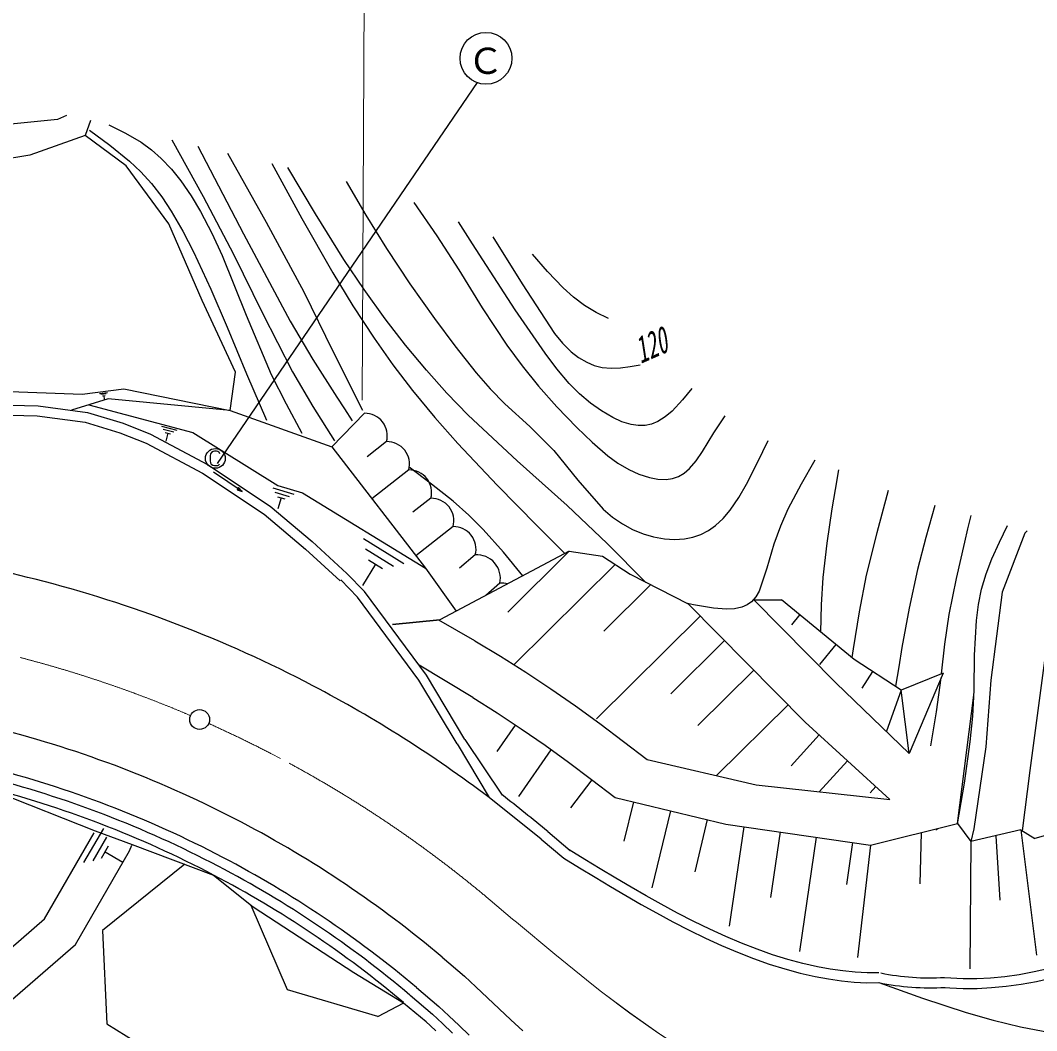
# Model space of a CAD drawing. Units: millimetres, scale not verified. Extents: x 40000 to 680000, y 20000 to 380000.
# Drawn here: x 167866 to 218984, y 290074 to 340898 of the extents above; entities that cross this region are included whole.
import ezdxf
from ezdxf.enums import TextEntityAlignment as Align

# ---------------------------------------------------------------- set-up
doc = ezdxf.new("R2010")
doc.units = ezdxf.units.MM
doc.header["$LTSCALE"] = 1000
doc.linetypes.add('CHAIN', pattern=[18.5, 12, -1.5, 3.5, -1.5])
for name, color, linetype, lineweight in [('M-BGD', 7, 'Continuous', 25), ('M-BMK', 2, 'CHAIN', 13), ('M-STR-HTXT', 7, 'Continuous', 13), ('M-STR-STRC', 7, 'Continuous', 25)]:
    doc.layers.add(name, color=color, linetype=linetype, lineweight=lineweight)
doc.layers.add('M-BMK-SRVR', color=3, linetype='Continuous')
doc.styles.add('ＭＳ ゴシック', font='')
doc.styles.get('ＭＳ ゴシック').set_extended_font_data('MS Gothic')

# ---------------------------------------------------------------- blocks, each defined once
blk = doc.blocks.new('BUHIN107')
at = {"color": 7, "linetype": 'Continuous', "lineweight": 25}
blk.add_lwpolyline([(306, -106), (341, -69), (359, -23), (365, 32), (356, 90), (317, 180), (272, 245), (190, 296), (107, 311), (7, 290), (-217, 191), (-306, 131), (-348, 71), (-367, -16), (-349, -106), (-311, -193), (-275, -257), (-239, -282), (-196, -301), (-158, -301)], dxfattribs=at)
blk.add_circle((0, 0), 498, dxfattribs=at)
blk = doc.blocks.new('BUHIN1')
at = {"color": 3, "linetype": 'Continuous', "lineweight": 25}
blk.add_circle((0, 0), 498, dxfattribs=at)

msp = doc.modelspace()

# ---------------------------------------------------------------- linework, layer by layer
at = {"layer": 'M-BGD'}
for p, q in [((169737, 335906), (164249, 335358)), ((170185, 336108), (169737, 335906)), ((171403, 335859), (171121, 335106)), ((171121, 335106), (168338, 334110)), ((173196, 333580), (171121, 335106)), ((168338, 334110), (165368, 333621)), ((175327, 330664), (173196, 333580)), ((177011, 326805), (175327, 330664)), ((178696, 323197), (177011, 326805)), ((178423, 321263), (178696, 323197)), ((166881, 322245), (170983, 322100)), ((170983, 322100), (173077, 322369)), ((171848, 322127), (172243, 322178)), ((172190, 322103), (171917, 322068)), ((173077, 322369), (178423, 321263)), ((166097, 321580), (168757, 321498)), ((172276, 321854), (170435, 321280)), ((171310, 321553), (176549, 320168)), ((171993, 322015), (172132, 322032)), ((172062, 322024), (172089, 321817)), ((178423, 321263), (172276, 321854)), ((166109, 321079), (168717, 320999)), ((168757, 321498), (171237, 321177)), ((171237, 321177), (173033, 320627)), ((178423, 321263), (183532, 319444)), ((185171, 321129), (183532, 319444)), ((168717, 320999), (171132, 320686)), ((171132, 320686), (172867, 320155)), ((173033, 320627), (174410, 320075)), ((172867, 320155), (174199, 319621)), ((174410, 320075), (177278, 318553)), ((174965, 320479), (175735, 320276)), ((175581, 320178), (175049, 320318)), ((175148, 320162), (175419, 320090)), ((175284, 320126), (175177, 319724)), ((176549, 320168), (180811, 317505)), ((174199, 319621), (177022, 318123)), ((186286, 319705), (185316, 318945)), ((183537, 319444), (188243, 313336)), ((177278, 318553), (180426, 316453)), ((177022, 318123), (180126, 316053)), ((179018, 317198), (177575, 318177)), ((187401, 318280), (185548, 316830)), ((180811, 317505), (182063, 317124)), ((180572, 317378), (181619, 317059)), ((181402, 316932), (180679, 317153)), ((180807, 316932), (181176, 316820)), ((182063, 317124), (188243, 313336)), ((180426, 316453), (182546, 314673)), ((180992, 316876), (180825, 316329)), ((188516, 316855), (187615, 316150)), ((180126, 316053), (182217, 314297)), ((189631, 315431), (187758, 313965)), ((218395, 315104), (217245, 312139)), ((218503, 315210), (218395, 315104)), ((182546, 314673), (184296, 313071)), ((185120, 314825), (187155, 313576)), ((182217, 314297), (183953, 312708)), ((186628, 313428), (185222, 314291)), ((195473, 314196), (188963, 310734)), ((190746, 314006), (189951, 313348)), ((195473, 314196), (192380, 311134)), ((195473, 314196), (197155, 313945)), ((197155, 313945), (198534, 313030)), ((185730, 313536), (185077, 312472)), ((185372, 313755), (186088, 313316)), ((192709, 308492), (197791, 313523)), ((184296, 313071), (185172, 312174)), ((188243, 313333), (189784, 311171)), ((198534, 313030), (201455, 311544)), ((184828, 311882), (183986, 312745)), ((191987, 312587), (191272, 311962)), ((197208, 310173), (199564, 312506)), ((187914, 307704), (184828, 311882)), ((188289, 307954), (185172, 312174)), ((217245, 312139), (216681, 307714)), ((207342, 305597), (201455, 311544)), ((204755, 311752), (206127, 311753)), ((204755, 311752), (208878, 307569)), ((209800, 308752), (206152, 311753)), ((202065, 310927), (196844, 305758)), ((207064, 311003), (206646, 310494)), ((188963, 310734), (186593, 310503)), ((186593, 310503), (188963, 310734)), ((190734, 309683), (188907, 310729)), ((218654, 303162), (219660, 310709)), ((190734, 309683), (192022, 308908)), ((203287, 309693), (200590, 307023)), ((208888, 309502), (208053, 308487)), ((192022, 308908), (193293, 308106)), ((190625, 306835), (187918, 308457)), ((212168, 307211), (209800, 308752)), ((190216, 304726), (188289, 307954)), ((193293, 308106), (194549, 307276)), ((204759, 308206), (201945, 305420)), ((210735, 308143), (210186, 307300)), ((214275, 308058), (212168, 307211)), ((214275, 308058), (212571, 304013)), ((189830, 304495), (187914, 307704)), ((194549, 307276), (195787, 306418)), ((208878, 307569), (212571, 304013)), ((216681, 307714), (216421, 304360)), ((190625, 306835), (191852, 306063)), ((212168, 307211), (211439, 305133)), ((212571, 304013), (212168, 307211)), ((214998, 300491), (215831, 306951)), ((195787, 306418), (197008, 305533)), ((206480, 306467), (202885, 302907)), ((191852, 306063), (193064, 305264)), ((192749, 305444), (191834, 304119)), ((193064, 305264), (194260, 304439)), ((197008, 305533), (198210, 304622)), ((211600, 301710), (207342, 305597)), ((190216, 304726), (192099, 301929)), ((208051, 304949), (206630, 303392)), ((189830, 304495), (191445, 301799)), ((194542, 304206), (192919, 301856)), ((194260, 304439), (195438, 303587)), ((198210, 304622), (199388, 303722)), ((216421, 304360), (215829, 300235)), ((199388, 303722), (204883, 302441)), ((209471, 303653), (208050, 302096)), ((195438, 303587), (196600, 302710)), ((218263, 300126), (218654, 303162)), ((196608, 302698), (195532, 301283)), ((196600, 302710), (197777, 301810)), ((165960, 302363), (171632, 300121)), ((204883, 302441), (211600, 301710)), ((210890, 302357), (210606, 302046)), ((194068, 299704), (191445, 301799)), ((197777, 301810), (203347, 300469)), ((198706, 301587), (198228, 299601)), ((200562, 301140), (199629, 297265)), ((202418, 300693), (201786, 298067)), ((171068, 298527), (172064, 300250)), ((171632, 300121), (173485, 299438)), ((194390, 300087), (195523, 299133)), ((203347, 300469), (210629, 299406)), ((204257, 300336), (203526, 295330)), ((206078, 300071), (205596, 296772)), ((210629, 299406), (214998, 300491)), ((213918, 300184), (214008, 300245)), ((214998, 300491), (215671, 299583)), ((215829, 300235), (215671, 299583)), ((218188, 300171), (215671, 299583)), ((218188, 300171), (218975, 293865)), ((218188, 300171), (218890, 299747)), ((220945, 300329), (218890, 299747)), ((169074, 295697), (171574, 300021)), ((172199, 299814), (171511, 298624)), ((194068, 299704), (195200, 298751)), ((207898, 299805), (207059, 294058)), ((213176, 300038), (213112, 297456)), ((215671, 299583), (215625, 293190)), ((216930, 299877), (217134, 296631)), ((170638, 294406), (173363, 299120)), ((171954, 298760), (172304, 299366)), ((172129, 299063), (173029, 298543)), ((173363, 299120), (173480, 299406)), ((173485, 299438), (177589, 297903)), ((196252, 298692), (195462, 299177)), ((209719, 299539), (209411, 297433)), ((210629, 299406), (209970, 293760)), ((195200, 298751), (195990, 298266)), ((197034, 298216), (196252, 298692)), ((176147, 298443), (171998, 295117)), ((195990, 298266), (196775, 297789)), ((197811, 297750), (197034, 298216)), ((177589, 297903), (179569, 296310)), ((196775, 297789), (197553, 297322)), ((198581, 297296), (197811, 297750)), ((197553, 297322), (198327, 296866)), ((199346, 296856), (198581, 297296)), ((198327, 296866), (199096, 296423)), ((200105, 296432), (199346, 296856)), ((181301, 292136), (179469, 296375)), ((179569, 296310), (184637, 293008)), ((199096, 296423), (199861, 295996)), ((199861, 295996), (200687, 295551)), ((200924, 295991), (200105, 296432)), ((201737, 295573), (200924, 295991)), ((162594, 290079), (169074, 295697)), ((200687, 295551), (201508, 295128)), ((202543, 295180), (201737, 295573)), ((171998, 295117), (172219, 290413)), ((201508, 295128), (202324, 294731)), ((203343, 294814), (202543, 295180)), ((202324, 294731), (203135, 294359)), ((204136, 294477), (203343, 294814)), ((204921, 294171), (204136, 294477)), ((163904, 288568), (170638, 294406)), ((203135, 294359), (203941, 294017)), ((203941, 294017), (204739, 293705)), ((205697, 293897), (204921, 294171)), ((189075, 293777), (190208, 292823)), ((204739, 293705), (205530, 293426)), ((205530, 293426), (206313, 293180)), ((206462, 293658), (205697, 293897)), ((207216, 293453), (206462, 293658)), ((207956, 293285), (207216, 293453)), ((184637, 293008), (187143, 291482)), ((206313, 293180), (207085, 292970)), ((207085, 292970), (207845, 292797)), ((208604, 293165), (207956, 293285)), ((209239, 293076), (208604, 293165)), ((209858, 293017), (209239, 293076)), ((210460, 292988), (209858, 293017)), ((211042, 292990), (210460, 292988)), ((217378, 292805), (218111, 292908)), ((218111, 292908), (218860, 293044)), ((218860, 293044), (219624, 293211)), ((190208, 292823), (190782, 292275)), ((207845, 292797), (208513, 292674)), ((208513, 292674), (209169, 292581)), ((209169, 292581), (209810, 292520)), ((209810, 292520), (210436, 292489)), ((210436, 292489), (211042, 292490)), ((214349, 292751), (215293, 292699)), ((215293, 292699), (215967, 292701)), ((215967, 292701), (216663, 292736)), ((216663, 292736), (217378, 292805)), ((217448, 292310), (218200, 292416)), ((218200, 292416), (218968, 292555)), ((218968, 292555), (219748, 292727)), ((185848, 290791), (181301, 292136)), ((187787, 292247), (188919, 291294)), ((190782, 292275), (191361, 291724)), ((214378, 292252), (214619, 292232)), ((214619, 292232), (215295, 292199)), ((215295, 292199), (215993, 292202)), ((215993, 292202), (216711, 292239)), ((216711, 292239), (217448, 292310)), ((185848, 290791), (187160, 291467)), ((187143, 291482), (188275, 290529)), ((187465, 291865), (188597, 290911)), ((191361, 291724), (191948, 291171)), ((188597, 290911), (189100, 290431)), ((188919, 291294), (189422, 290814)), ((191948, 291171), (192541, 290617)), ((172219, 290413), (178762, 286371)), ((188252, 290549), (188756, 290069)), ((189100, 290431), (189610, 289947)), ((189422, 290814), (189931, 290330)), ((192541, 290617), (193143, 290063)), ((189931, 290330), (190447, 289843))]:
    msp.add_line(p, q, dxfattribs=at)
for points in [[(171343, 335376), (172373, 334616), (173358, 333815), (173929, 333277), (174457, 332697), (174980, 332020), (175458, 331304), (176038, 330300), (176572, 329257), (177444, 327370), (178261, 325461), (179245, 323116), (180250, 320777)], [(172320, 335641), (173148, 335229), (173939, 334768), (174466, 334382), (174956, 333948), (175471, 333405), (175945, 332816), (176460, 332070), (176933, 331279), (177499, 330190), (178010, 329076), (179223, 326063), (180488, 323083), (181233, 321602), (182018, 320135)], [(175488, 334886), (177058, 332032), (178580, 329141), (180040, 326171), (181556, 323222), (182580, 321474), (183661, 319747)], [(176799, 334574), (179091, 330153), (181436, 325761), (182582, 323839), (183785, 321938), (184165, 321350), (184552, 320755)], [(178289, 334219), (180236, 330737), (182124, 327236), (183578, 324254), (185071, 321284)], [(180510, 333690), (182019, 330929), (183580, 328197), (184596, 326534), (185663, 324902), (186602, 323570), (187589, 322275), (188709, 320920), (189876, 319603), (191846, 317515), (193858, 315470), (194550, 314777), (195249, 314077)], [(199330, 312625), (197378, 314574), (195377, 316486), (192861, 318742), (190387, 321040), (189316, 322145), (188288, 323292), (187232, 324562), (186217, 325879), (185155, 327360), (184145, 328873), (182711, 331168), (181316, 333499)], [(184260, 332798), (185240, 331100), (186275, 329428), (187460, 327650), (188702, 325896), (189721, 324519), (190793, 323173), (191497, 322369), (192243, 321606), (193491, 320458), (194706, 319257), (195909, 317771), (197174, 316305), (197644, 315912), (198151, 315565), (198656, 315290), (199190, 315068), (199720, 314913), (200266, 314816), (200769, 314785), (201267, 314814), (201690, 314894), (202101, 315033), (202477, 315229), (202830, 315483), (203211, 315840), (203561, 316253), (204000, 316893), (204389, 317566), (204942, 318660), (205480, 319754)], [(187665, 331736), (188815, 330057), (189918, 328339), (191102, 326432), (192336, 324560), (193104, 323515), (193926, 322500), (194857, 321450), (195851, 320421), (196622, 319674), (197419, 318986), (197926, 318619), (198473, 318298), (198973, 318075), (199517, 317899), (199937, 317820), (200348, 317803), (200662, 317843), (200961, 317944), (201251, 318114), (201521, 318346), (201864, 318747), (202181, 319213), (202748, 320149), (203312, 321007)], [(201638, 322382), (201176, 321804), (200646, 321241), (200297, 320948), (199927, 320715), (199618, 320586), (199295, 320515), (198942, 320509), (198581, 320565), (198121, 320708), (197667, 320913), (197089, 321249), (196548, 321633), (195985, 322113), (195469, 322632), (194842, 323367), (194256, 324148), (192757, 326339), (191306, 328566), (190607, 329662), (189911, 330759)], [(191634, 330010), (193100, 327650), (194732, 325141), (195134, 324659), (195569, 324230), (195943, 323938), (196352, 323696), (196728, 323540), (197136, 323437), (197590, 323394), (198048, 323411), (198545, 323477), (199041, 323569)], [(197447, 325903), (196827, 326202), (196241, 326553), (195688, 326970), (195168, 327437), (194382, 328265), (193630, 329142)], [(207831, 318778), (207133, 317568), (206471, 316300), (206094, 315452), (205760, 314552), (205412, 313332), (205021, 312177), (204853, 311892), (204644, 311652), (204420, 311493), (204153, 311379), (203791, 311301), (203390, 311279), (202727, 311328), (202018, 311443), (201724, 311501), (201418, 311563)], [(193142, 312956), (192168, 314141), (191151, 315283), (190416, 316012), (189631, 316704), (188547, 317571), (187427, 318416)], [(208128, 310128), (208160, 311503), (208253, 312876), (208447, 314602), (208702, 316324), (208863, 317302), (209029, 318280)], [(208128, 310128), (208160, 311503), (208253, 312876), (208447, 314602), (208702, 316324), (208863, 317302), (209029, 318280)], [(178996, 317212), (178786, 317291), (178846, 317379), (178996, 317213)], [(178855, 317308), (178891, 317283), (178851, 317303), (178858, 317314), (178891, 317283)], [(211520, 317246), (210938, 315124), (210415, 312990), (210054, 311148), (209749, 309284), (209715, 309067), (209682, 308849)], [(213869, 316484), (213404, 314886), (212994, 313267), (212572, 311321), (212207, 309354), (212044, 308380), (211884, 307396)], [(214203, 308029), (214366, 309519), (214589, 311010), (214946, 312825), (215364, 314640), (215527, 315311), (215692, 315983)], [(215006, 300481), (215355, 302528), (215647, 304596), (215772, 305893), (215837, 307200), (215864, 308958), (215951, 310710), (216053, 311505), (216213, 312288), (216443, 313053), (216736, 313813), (217108, 314647), (217511, 315483)], [(213662, 304400), (213940, 306111), (214178, 307828)], [(211042, 292490), (213241, 291706), (215446, 290984), (216804, 290598), (218178, 290270), (219316, 290056), (220470, 289900), (221602, 289813), (222741, 289785), (224144, 289820), (225564, 289915), (227440, 290106), (229331, 290337)]]:
    msp.add_lwpolyline(points, dxfattribs=at)
for points in [[(179018, 317198), (178846, 317390), (178776, 317287)], [(178975, 317227), (178799, 317293), (178848, 317366)], [(178955, 317241), (178812, 317296), (178851, 317353)], [(178933, 317255), (178825, 317298), (178853, 317340)], [(178913, 317269), (178838, 317301), (178856, 317327)]]:
    msp.add_lwpolyline(points, close=True, dxfattribs=at)
for centre, radius, start, end in [((185194, 319999), 1131, 344.9187, 91.1789), ((186309, 318574), 1131, 344.9187, 91.1789), ((187424, 317149), 1131, 344.9187, 91.1789), ((188539, 315725), 1131, 344.9187, 91.1789), ((189654, 314300), 1131, 344.9187, 91.1789), ((152837, 250756), 64000, 75.73263, 81.39966), ((190834, 312831), 1178, 348.0369, 94.2971), ((152837, 250756), 64000, 62.30106, 75.73263), ((192075, 311412), 1178, 75.0725, 94.2971), ((152837, 250756), 64000, 52.89678, 62.30106), ((152837, 250756), 56250, 62.3011, 75.7326), ((152837, 250756), 54250, 62.3011, 75.7326), ((152837, 250756), 53750, 62.3011, 75.7326), ((152837, 250756), 53250, 62.3011, 75.7326), ((152837, 250756), 64500, 49.89148, 52.50325), ((152837, 250756), 56250, 49.8915, 62.3011), ((152837, 250756), 54250, 49.8915, 62.3011), ((152837, 250756), 53750, 49.8915, 62.3011), ((152837, 250756), 53250, 49.8915, 62.3011), ((213625, 305231), 12500, 258.5394, 273.3189), ((213625, 305231), 13000, 258.5394, 273.3189)]:
    msp.add_arc(centre, radius, start, end, dxfattribs=at)
at = {"layer": 'M-BMK'}
for p, q in [((180505, 303995), (180948, 303763)), ((191300, 296806), (191491, 296645)), ((191491, 296645), (192624, 295691)), ((191491, 296645), (192624, 295691)), ((192815, 295530), (192624, 295691)), ((196696, 292341), (197091, 292033))]:
    msp.add_line(p, q, dxfattribs=at)
for points in [[(192815, 295530), (194742, 293919), (196696, 292341)], [(197091, 292033), (198522, 290959), (199988, 289934), (200153, 289823), (200319, 289714)], [(197091, 292033), (198515, 290964), (200139, 289833), (201306, 289086), (202673, 288288), (203901, 287646), (205158, 287063)]]:
    msp.add_lwpolyline(points, dxfattribs=at)
for start, end in [(66.84981, 75.49388), (62.53978, 65.89488), (50.13019, 62.06231), (50.13019, 62.06231)]:
    msp.add_arc((152837, 250756), 60000, start, end, dxfattribs=at)
at = {"layer": 'M-STR-HTXT'}
msp.add_line((185193, 348265), (185053, 321785), dxfattribs=at)
at = {"layer": 'M-STR-STRC'}
msp.add_line((177785, 318604), (190867, 337773), dxfattribs=at)
msp.add_circle((191287, 338989), 1304, dxfattribs=at)

# ---------------------------------------------------------------- block references
at = {"layer": 'M-BGD', "rotation": 66.05554}
msp.add_blockref('BUHIN107', (177675, 318860), dxfattribs=at)
at = {"layer": 'M-BMK-SRVR', "rotation": 66.05554}
msp.add_blockref('BUHIN1', (176885, 305726), dxfattribs=at)

# ---------------------------------------------------------------- texts
at = {"layer": 'M-BGD', "style": 'ＭＳ ゴシック', "oblique": 15, "width": 0.6}
msp.add_text('120', height=1320, rotation=23.799, dxfattribs=at).set_placement((199224, 323249), align=Align.BOTTOM_LEFT)
at = {"layer": 'M-STR-STRC', "style": 'ＭＳ ゴシック'}
msp.add_text('Ｃ', height=1320, rotation=359.699, dxfattribs=at).set_placement((190354, 337811), align=Align.BOTTOM_LEFT)

doc.saveas('drawing.dxf')
